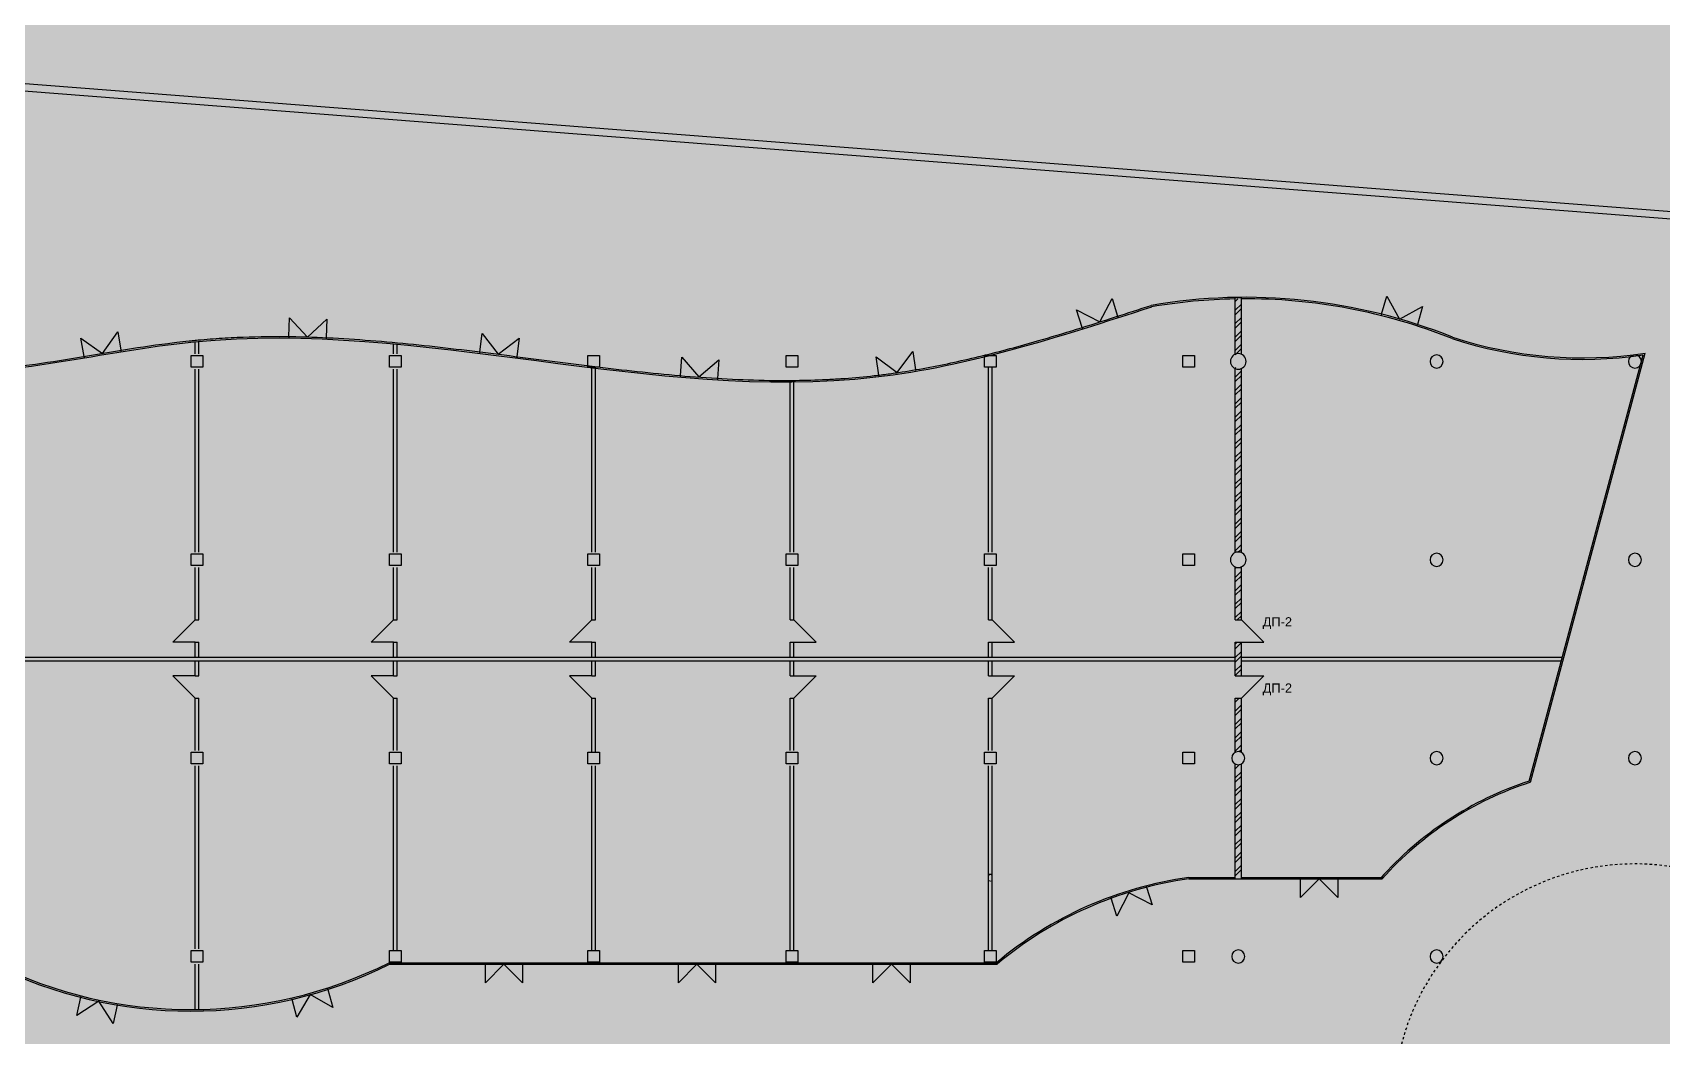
# Model space of a CAD drawing. Header units: metres. Extents: x 183920 to 188551, y 20757 to 23715.
# Drawn here: x 184808.6 to 184874.4, y 20973 to 21013.4 of the extents above; entities that cross this region are included whole.
import ezdxf

# ---------------------------------------------------------------- set-up
doc = ezdxf.new("R2010")
doc.units = ezdxf.units.M
for name, pattern in [('RayonDimensionSideLines', [0.02, 0, -0.02]), ('Style_18', [0]), ('Style_19', [0]), ('Style_2', [0]), ('Style_21', [9.525e-07, 6.35e-07, -3.175e-07]), ('Wall Style 01', [0])]:
    doc.linetypes.add(name, pattern=pattern)
for name, color, linetype, true_color in [('brick', 12, 'Continuous', 0xbd0000), ('COLON', 5, 'Continuous', 0x0000ff), ('DOORS', 8, 'Continuous', 0x414141), ('DRAW', 7, 'Continuous', 0xffffff), ('GKL', 5, 'Continuous', 0x0000ff), ('Glass', 4, 'Continuous', 0x00ffff), ('TEXT', 2, 'Continuous', 0xffff00), ('WALL', 7, 'Continuous', 0x000000), ('Walls', 7, 'Continuous', 0x68db4c), ('Zoning', 7, 'Continuous', 0x47d2e2)]:
    doc.layers.add(name, color=color, linetype=linetype, true_color=true_color)
doc.styles.add('Style_21', font='', dxfattribs={"height": 0.288})
doc.styles.add('Style_9', font='', dxfattribs={"height": 0.3708534375})
doc.styles.get('Style_21').set_extended_font_data('arial')
doc.styles.get('Style_9').set_extended_font_data('arial')
doc.dimstyles.new('Style_1', dxfattribs={"dimtxt": 0.288, "dimasz": 0.002, "dimexe": 0.002, "dimexo": 0, "dimgap": 0.001, "dimtad": 0, "dimtih": 1, "dimtoh": 1, "dimdec": 0, "dimrnd": 1, "dimzin": 0, "dimdsep": 46, "dimtxsty": 'Style_21', "dimcen": 0.09, "dimadec": 0, "dimazin": 0, "dimtfac": 1, "dimtdec": 4, "dimtix": 1, "dimtofl": 0, "dimtmove": 2, "dimatfit": 3, "dimfxl": 1, "dimtolj": 1, "dimtzin": 0, "dimlwd": 5, "dimlwe": 5, "dimarcsym": 0})
pattern_1 = [(45, (-3.600000000000116, 82), (-0.2694076836320746, 0.2694076836320746), []), (45, (-3.420394800000009, 82), (-0.2694076836320746, 0.2694076836320746), [])]

# ---------------------------------------------------------------- blocks, each defined once
blk = doc.blocks.new('AC584E3954')
at = {"layer": 'Glass', "linetype": 'Style_19'}
for points in [[(-0.8850831972660963, -1.234254007406082), (-0.8850831972660963, -1.174254007406082)], [(0.6149168027339037, -1.234254007406082), (0.6149168027339037, -1.984254007406082), (-0.1350831972660962, -1.234254007406082), (-0.8850831972660963, -1.984254007406082), (-0.8850831972660963, -1.234254007406082)], [(0.6149168027339037, -1.234254007406082), (0.6149168027339037, -1.174254007406082)]]:
    blk.add_lwpolyline(points, dxfattribs=at)
blk = doc.blocks.new('*D127')
at = {"layer": 'Defpoints', "color": 0}
for p in [(184847.1996730565, 20979.67089095491), (184847.1996730565, 20979.5003051046), (184847.3496730565, 20979.67089095491)]:
    blk.add_point(p, dxfattribs=at)
at = {"layer": 'GKL', "color": 0, "linetype": 'RayonDimensionSideLines', "lineweight": 5}
for p, q in [((184847.1996730565, 20979.67089095491), (184847.1996730565, 20979.4983051046)), ((184847.3496730565, 20979.67089095491), (184847.3496730565, 20979.4983051046))]:
    blk.add_line(p, q, dxfattribs=at)
at = {"layer": 'GKL', "color": 0, "lineweight": 5}
blk.add_line((184847.3476730565, 20979.5003051046), (184847.2016730566, 20979.5003051046), dxfattribs=at)
at = {"layer": 'GKL', "color": 0}
for points in [[(184847.2016730566, 20979.50063843793), (184847.2016730566, 20979.49997177126), (184847.1996730565, 20979.5003051046)], [(184847.3476730565, 20979.49997177126), (184847.3476730565, 20979.50063843793), (184847.3496730565, 20979.5003051046)]]:
    blk.add_solid(points, dxfattribs=at)
at = {"layer": 'GKL', "color": 0, "insert": (184847.2746730566, 20979.3553051046), "char_height": 0.288, "attachment_point": 5, "rotation": 180, "style": 'Style_21'}
blk.add_mtext('\\A1;0 ', dxfattribs=at)

msp = doc.modelspace()

# ---------------------------------------------------------------- hatches: boundary and pattern name
at = {"layer": 'DRAW'}
h = msp.add_hatch(dxfattribs=at)
h.set_pattern_fill('PATTERN_0', color=256, scale=0.04, style=0, pattern_type=2)
h.set_pattern_definition(pattern_1)
edge = h.paths.add_edge_path(flags=0)
edge.add_arc((184857.5710930341, 20980.31420197451), 22.39675430193244, 90.43853395021537, 91.07814778858251)
edge.add_line((184857.1496730566, 21002.70699118139), (184857.1496730566, 21000.41847150189))
edge.add_arc((184857.2746730566, 21000.18480507297), 0.2649999999998766, 61.85541869148011, 118.14458130852009, ccw=False)
edge.add_line((184857.3996730566, 21000.41847150189), (184857.3996730566, 21002.71030026087))
edge.add_line((184857.3996730566, 21002.71030026087), (184857.3996730566, 21002.71030026087))
h.paths.add_polyline_path([(184857.3996730566, 20988.85980507298), (184857.1496730566, 20988.85980507298), (184857.1496730566, 20987.50980507298), (184857.3996730566, 20987.50980507298), (184857.3996730566, 20988.85980507298)], flags=0)
edge = h.paths.add_edge_path(flags=0)
edge.add_line((184857.3996730566, 20986.60980507298), (184857.1496730566, 20986.60980507298))
edge.add_line((184857.1496730566, 20986.60980507298), (184857.1496730566, 20984.41847150189))
edge.add_arc((184857.2746730566, 20984.18480507297), 0.2649999999998766, 61.85541869148011, 118.14458130852009, ccw=False)
edge.add_line((184857.3996730566, 20984.41847150189), (184857.3996730566, 20986.60980507298))
edge.add_line((184857.3996730566, 20986.60980507298), (184857.3996730566, 20986.60980507298))
edge = h.paths.add_edge_path(flags=0)
edge.add_line((184857.1496730566, 20992.49980507297), (184857.3996730566, 20992.49980507297))
edge.add_line((184857.3996730566, 20992.49980507297), (184857.3996730566, 20999.95113864406))
edge.add_spline(control_points=[(184857.3996730566, 20999.95113864406), (184857.3202946146, 20999.90867509768), (184857.2290514985, 20999.90867509768), (184857.1496730566, 20999.95113864406)], knot_values=[0, 0, 0, 0, 1, 1, 1, 1], degree=3, periodic=0)
edge.add_line((184857.1496730566, 20999.95113864406), (184857.1496730566, 20992.49980507297))
h.paths.add_polyline_path([(184857.3996730566, 20991.86980507297), (184857.1496730566, 20991.86980507297), (184857.1496730566, 20989.75980507298), (184857.3996730566, 20989.75980507298), (184857.3996730566, 20991.86980507297)], flags=0)
h = msp.add_hatch(dxfattribs=at)
h.set_pattern_fill('PATTERN_0', color=256, scale=0.04, style=0, pattern_type=2)
h.set_pattern_definition(pattern_1)
edge = h.paths.add_edge_path(flags=0)
edge.add_arc((184857.2746730566, 20984.18480507297), 0.2650000000002468, 241.85541869068902, 298.1445813076435, ccw=False)
edge.add_line((184857.1496730566, 20983.95113864406), (184857.1496730566, 20979.37487064911))
edge.add_line((184857.1496730566, 20979.37487064911), (184857.3996730566, 20979.37487064911))
edge.add_line((184857.3996730566, 20979.37487064911), (184857.3996730566, 20983.95113864406))
edge.add_line((184857.3996730566, 20983.95113864406), (184857.3996730566, 20983.95113864406))
at = {"layer": 'Walls', "transparency": 33554483}
msp.add_hatch(color=256, dxfattribs=at).paths.add_polyline_path([(184802.782390351, 21011.52181979983), (184802.7823903527, 21011.82272416077), (184977.3447471315, 20998.25825037873), (184977.3447960254, 20997.95734221833), (184803.0823903508, 21011.49850811793), (184802.782390351, 21011.52181979983)], flags=0)
at = {"layer": 'Zoning', "transparency": 33554483}
msp.add_hatch(color=256, dxfattribs=at).paths.add_polyline_path([(184979.7863903792, 20791.04482130507), (184979.4617629582, 21013.51851378724), (184803.8159741289, 21044.01882130582), (184705.1692688792, 21043.36482130507), (184705.2366155375, 20815.82403505755), (184979.7863903792, 20791.04482130507)], flags=0)

# ---------------------------------------------------------------- linework, layer by layer
at = {"layer": 'brick', "linetype": 'Style_19'}
for points in [[(184857.1496730566, 21002.7670017772), (184857.3996730566, 21002.77030201367)], [(184857.1496730566, 21000.47394171887), (184857.1496730566, 21002.7670017772)], [(184857.3996730566, 21000.47394171887), (184857.3996730566, 21002.77030201367)], [(184857.1496730566, 20992.49980507297), (184857.1496730566, 20999.89566842708)], [(184857.3996730566, 20992.49980507297), (184857.3996730566, 20999.89566842708)], [(184857.1496730566, 20992.49980507297), (184857.3996730566, 20992.49980507297)], [(184857.1496730566, 20991.86980507297), (184857.3996730566, 20991.86980507297)], [(184857.1496730566, 20989.75980507298), (184857.1496730566, 20991.86980507297)], [(184857.3996730566, 20989.75980507298), (184857.3996730566, 20991.86980507297)], [(184857.1496730566, 20989.75980507298), (184857.3996730566, 20989.75980507298)], [(184857.1496730566, 20987.50980507298), (184857.1496730566, 20988.85980507298)], [(184857.1496730566, 20988.85980507298), (184857.3996730566, 20988.85980507298)], [(184857.3996730566, 20987.50980507298), (184857.3996730566, 20988.85980507298)], [(184857.1496730566, 20987.50980507298), (184857.3996730566, 20987.50980507298)], [(184857.1496730566, 20986.60980507298), (184857.3996730566, 20986.60980507298)], [(184857.1496730566, 20984.41847150188), (184857.1496730566, 20986.60980507298)], [(184857.3996730566, 20984.41847150189), (184857.3996730566, 20986.60980507298)], [(184857.1496730566, 20979.31487064911), (184857.1496730566, 20983.95113864406)], [(184857.3996730566, 20979.31487064911), (184857.3996730566, 20983.95113864406)], [(184857.1496730566, 20979.31487064911), (184857.3996730566, 20979.31487064911)]]:
    msp.add_lwpolyline(points, dxfattribs=at)
at = {"layer": 'COLON', "linetype": 'Style_2'}
for points in [[(184815.0396730565, 21000.41980507298), (184815.5096730565, 21000.41980507298), (184815.5096730565, 20999.94980507297), (184815.0396730565, 20999.94980507297), (184815.0396730565, 21000.41980507298)], [(184823.0396730565, 21000.41980507298), (184823.5096730565, 21000.41980507298), (184823.5096730565, 20999.94980507297), (184823.0396730565, 20999.94980507297), (184823.0396730565, 21000.41980507298)], [(184831.0396730565, 21000.41980507298), (184831.5096730565, 21000.41980507298), (184831.5096730565, 20999.94980507297), (184831.0396730565, 20999.94980507297), (184831.0396730565, 21000.41980507298)], [(184839.0396730565, 21000.41980507298), (184839.5096730565, 21000.41980507298), (184839.5096730565, 20999.94980507297), (184839.0396730565, 20999.94980507297), (184839.0396730565, 21000.41980507298)], [(184847.0396730565, 21000.41980507298), (184847.5096730565, 21000.41980507298), (184847.5096730565, 20999.94980507297), (184847.0396730565, 20999.94980507297), (184847.0396730565, 21000.41980507298)], [(184855.0396730565, 21000.41980507298), (184855.5096730565, 21000.41980507298), (184855.5096730565, 20999.94980507297), (184855.0396730565, 20999.94980507297), (184855.0396730565, 21000.41980507298)], [(184815.0396730565, 20992.41980507298), (184815.5096730565, 20992.41980507298), (184815.5096730565, 20991.94980507297), (184815.0396730565, 20991.94980507297), (184815.0396730565, 20992.41980507298)], [(184823.0396730565, 20992.41980507298), (184823.5096730565, 20992.41980507298), (184823.5096730565, 20991.94980507297), (184823.0396730565, 20991.94980507297), (184823.0396730565, 20992.41980507298)], [(184831.0396730565, 20992.41980507298), (184831.5096730565, 20992.41980507298), (184831.5096730565, 20991.94980507297), (184831.0396730565, 20991.94980507297), (184831.0396730565, 20992.41980507298)], [(184839.0396730565, 20992.41980507298), (184839.5096730565, 20992.41980507298), (184839.5096730565, 20991.94980507297), (184839.0396730565, 20991.94980507297), (184839.0396730565, 20992.41980507298)], [(184847.0396730565, 20992.41980507298), (184847.5096730565, 20992.41980507298), (184847.5096730565, 20991.94980507297), (184847.0396730565, 20991.94980507297), (184847.0396730565, 20992.41980507298)], [(184855.0396730565, 20992.41980507298), (184855.5096730565, 20992.41980507298), (184855.5096730565, 20991.94980507297), (184855.0396730565, 20991.94980507297), (184855.0396730565, 20992.41980507298)], [(184815.0396730565, 20984.41980507298), (184815.5096730565, 20984.41980507298), (184815.5096730565, 20983.94980507297), (184815.0396730565, 20983.94980507297), (184815.0396730565, 20984.41980507298)], [(184823.0396730565, 20984.41980507298), (184823.5096730565, 20984.41980507298), (184823.5096730565, 20983.94980507297), (184823.0396730565, 20983.94980507297), (184823.0396730565, 20984.41980507298)], [(184831.0396730565, 20984.41980507298), (184831.5096730565, 20984.41980507298), (184831.5096730565, 20983.94980507297), (184831.0396730565, 20983.94980507297), (184831.0396730565, 20984.41980507298)], [(184839.0396730565, 20984.41980507298), (184839.5096730565, 20984.41980507298), (184839.5096730565, 20983.94980507297), (184839.0396730565, 20983.94980507297), (184839.0396730565, 20984.41980507298)], [(184847.0396730565, 20984.41980507298), (184847.5096730565, 20984.41980507298), (184847.5096730565, 20983.94980507297), (184847.0396730565, 20983.94980507297), (184847.0396730565, 20984.41980507298)], [(184855.0396730565, 20984.41980507298), (184855.5096730565, 20984.41980507298), (184855.5096730565, 20983.94980507297), (184855.0396730565, 20983.94980507297), (184855.0396730565, 20984.41980507298)], [(184815.0396730565, 20976.41980507298), (184815.5096730565, 20976.41980507298), (184815.5096730565, 20975.94980507297), (184815.0396730565, 20975.94980507297), (184815.0396730565, 20976.41980507298)], [(184823.0396730565, 20976.41980507298), (184823.5096730565, 20976.41980507298), (184823.5096730565, 20975.94980507297), (184823.0396730565, 20975.94980507297), (184823.0396730565, 20976.41980507298)], [(184831.0396730565, 20976.41980507298), (184831.5096730565, 20976.41980507298), (184831.5096730565, 20975.94980507297), (184831.0396730565, 20975.94980507297), (184831.0396730565, 20976.41980507298)], [(184839.0396730565, 20976.41980507298), (184839.5096730565, 20976.41980507298), (184839.5096730565, 20975.94980507297), (184839.0396730565, 20975.94980507297), (184839.0396730565, 20976.41980507298)], [(184847.0396730565, 20976.41980507298), (184847.5096730565, 20976.41980507298), (184847.5096730565, 20975.94980507297), (184847.0396730565, 20975.94980507297), (184847.0396730565, 20976.41980507298)], [(184855.0396730565, 20976.41980507298), (184855.5096730565, 20976.41980507298), (184855.5096730565, 20975.94980507297), (184855.0396730565, 20975.94980507297), (184855.0396730565, 20976.41980507298)]]:
    msp.add_lwpolyline(points, close=True, dxfattribs=at)
at = {"layer": 'COLON', "linetype": 'Style_18'}
for points in [[(184856.9596730566, 21000.18480507297, 0.9999999999999999), (184857.5896730565, 21000.18480507297, 0.9999999999999999), (184856.9596730566, 21000.18480507297)], [(184856.9596730566, 20992.18480507297, 0.9999999999999999), (184857.5896730565, 20992.18480507297, 0.9999999999999999), (184856.9596730566, 20992.18480507297)]]:
    msp.add_lwpolyline(points, format="xyb", close=True, dxfattribs=at)
at = {"layer": 'COLON', "linetype": 'Style_19'}
for points in [[(184865.0096730565, 21000.18480507297, 0.9999999999999999), (184865.5396730565, 21000.18480507297, 0.9999999999999999), (184865.0096730565, 21000.18480507297)], [(184873.0096730565, 21000.18480507297, 0.9999999999999999), (184873.5396730565, 21000.18480507297, 0.9999999999999999), (184873.0096730565, 21000.18480507297)], [(184865.0096730565, 20992.18480507297, 0.9999999999999999), (184865.5396730565, 20992.18480507297, 0.9999999999999999), (184865.0096730565, 20992.18480507297)], [(184873.0096730565, 20992.18480507297, 0.9999999999999999), (184873.5396730565, 20992.18480507297, 0.9999999999999999), (184873.0096730565, 20992.18480507297)], [(184857.0096730565, 20984.18480507297, 0.9999999999999999), (184857.5396730565, 20984.18480507297, 0.9999999999999999), (184857.0096730565, 20984.18480507297)], [(184865.0096730565, 20984.18480507297, 0.9999999999999999), (184865.5396730565, 20984.18480507297, 0.9999999999999999), (184865.0096730565, 20984.18480507297)], [(184873.0096730565, 20984.18480507297, 0.9999999999999999), (184873.5396730565, 20984.18480507297, 0.9999999999999999), (184873.0096730565, 20984.18480507297)], [(184857.0096730565, 20976.18480507297, 0.9999999999999999), (184857.5396730565, 20976.18480507297, 0.9999999999999999), (184857.0096730565, 20976.18480507297)], [(184865.0096730565, 20976.18480507297, 0.9999999999999999), (184865.5396730565, 20976.18480507297, 0.9999999999999999), (184865.0096730565, 20976.18480507297)]]:
    msp.add_lwpolyline(points, format="xyb", close=True, dxfattribs=at)
at = {"layer": 'DOORS', "linetype": 'Style_19'}
for points in [[(184815.1996730565, 20988.85980507298), (184814.2996730566, 20988.85980507298), (184815.1996730565, 20989.75980507298)], [(184823.1996730565, 20988.85980507298), (184822.2996730566, 20988.85980507298), (184823.1996730565, 20989.75980507298)], [(184831.1996730565, 20988.85980507298), (184830.2996730566, 20988.85980507298), (184831.1996730565, 20989.75980507298)], [(184839.3496730565, 20988.85980507298), (184840.2496730565, 20988.85980507298), (184839.3496730565, 20989.75980507298)], [(184847.3496730565, 20988.85980507298), (184848.2496730565, 20988.85980507298), (184847.3496730565, 20989.75980507298)], [(184857.3996730566, 20988.85980507298), (184858.2996730566, 20988.85980507298), (184857.3996730566, 20989.75980507298)], [(184815.1996730565, 20987.50980507298), (184814.2996730566, 20987.50980507298), (184815.1996730565, 20986.60980507298)], [(184823.1996730565, 20987.50980507298), (184822.2996730566, 20987.50980507298), (184823.1996730565, 20986.60980507298)], [(184831.1996730565, 20987.50980507298), (184830.2996730566, 20987.50980507298), (184831.1996730565, 20986.60980507298)], [(184839.3496730565, 20987.50980507298), (184840.2496730565, 20987.50980507298), (184839.3496730565, 20986.60980507298)], [(184847.3496730565, 20987.50980507298), (184848.2496730565, 20987.50980507298), (184847.3496730565, 20986.60980507298)], [(184857.3996730566, 20987.50980507298), (184858.2996730566, 20987.50980507298), (184857.3996730566, 20986.60980507298)]]:
    msp.add_lwpolyline(points, dxfattribs=at)
at = {"layer": 'GKL', "linetype": 'Style_19'}
for points in [[(184815.1996730565, 21000.49074624379), (184815.1996730565, 21000.98031224413)], [(184815.3496730565, 21000.49074624379), (184815.3496730565, 21000.99446394725)], [(184823.1996730565, 21000.49074624379), (184823.1996730565, 21000.89384469087)], [(184823.3496730565, 21000.49074624379), (184823.3496730565, 21000.87994966947)], [(184815.1996730565, 20992.49074624379), (184815.1996730565, 20999.87886390216)], [(184815.3496730565, 20992.49074624379), (184815.3496730565, 20999.87886390216)], [(184823.1996730565, 20992.49074624379), (184823.1996730565, 20999.87886390216)], [(184823.3496730565, 20992.49074624379), (184823.3496730565, 20999.87886390216)], [(184831.1996730565, 20992.49074624379), (184831.1996730565, 20999.93063977243)], [(184831.3496730565, 20992.49074624379), (184831.3496730565, 20999.93063977243)], [(184847.1996730565, 20992.49074624379), (184847.1996730565, 20999.93063977243)], [(184847.3496730565, 20992.49074624379), (184847.3496730565, 20999.93063977243)], [(184839.1996730565, 20992.49074624379), (184839.1996730565, 20999.35857790369)], [(184839.3496730565, 20992.49074624379), (184839.3496730565, 20999.35984887338)], [(184815.1996730565, 20989.75980507298), (184815.1996730565, 20991.87886390216)], [(184815.3496730565, 20989.75980507298), (184815.3496730565, 20991.87886390216)], [(184823.1996730565, 20989.75980507298), (184823.1996730565, 20991.87886390216)], [(184823.3496730565, 20989.75980507298), (184823.3496730565, 20991.87886390216)], [(184831.1996730565, 20989.75980507298), (184831.1996730565, 20991.87886390216)], [(184831.3496730565, 20989.75980507298), (184831.3496730565, 20991.87886390216)], [(184839.1996730565, 20989.75980507298), (184839.1996730565, 20991.87886390216)], [(184839.3496730565, 20989.75980507298), (184839.3496730565, 20991.87886390216)], [(184847.1996730565, 20989.75980507298), (184847.1996730565, 20991.87886390216)], [(184847.3496730565, 20989.75980507298), (184847.3496730565, 20991.87886390216)], [(184815.1996730565, 20989.75980507298), (184815.3496730565, 20989.75980507298)], [(184823.1996730565, 20989.75980507298), (184823.3496730565, 20989.75980507298)], [(184831.1996730565, 20989.75980507298), (184831.3496730565, 20989.75980507298)], [(184839.1996730565, 20989.75980507298), (184839.3496730565, 20989.75980507298)], [(184847.1996730565, 20989.75980507298), (184847.3496730565, 20989.75980507298)], [(184802.9326067317, 20988.25980507298), (184857.1496730566, 20988.25980507297)], [(184815.1996730565, 20988.25980507298), (184815.1996730565, 20988.85980507298)], [(184815.1996730565, 20988.85980507298), (184815.3496730565, 20988.85980507298)], [(184815.3496730565, 20988.25980507298), (184815.3496730565, 20988.85980507298)], [(184823.1996730565, 20988.25980507298), (184823.1996730565, 20988.85980507298)], [(184823.1996730565, 20988.85980507298), (184823.3496730565, 20988.85980507298)], [(184823.3496730565, 20988.25980507298), (184823.3496730565, 20988.85980507298)], [(184831.1996730565, 20988.85980507298), (184831.3496730565, 20988.85980507298)], [(184831.1996730565, 20988.25980507298), (184831.1996730565, 20988.85980507298)], [(184831.3496730565, 20988.25980507298), (184831.3496730565, 20988.85980507298)], [(184839.1996730565, 20988.25980507298), (184839.1996730565, 20988.85980507298)], [(184839.1996730565, 20988.85980507298), (184839.3496730565, 20988.85980507298)], [(184839.3496730565, 20988.25980507298), (184839.3496730565, 20988.85980507298)], [(184847.1996730565, 20988.25980507297), (184847.1996730565, 20988.85980507298)], [(184847.1996730565, 20988.85980507298), (184847.3496730565, 20988.85980507298)], [(184847.3496730565, 20988.25980507297), (184847.3496730565, 20988.85980507298)], [(184857.3996730566, 20988.25980507297), (184870.349390144, 20988.25980507297)], [(184802.9326067306, 20988.10980507298), (184857.1496730566, 20988.10980507297)], [(184815.1996730565, 20987.50980507298), (184815.1996730565, 20988.10980507297)], [(184815.3496730565, 20987.50980507298), (184815.3496730565, 20988.10980507297)], [(184823.1996730565, 20987.50980507298), (184823.1996730565, 20988.10980507297)], [(184823.3496730565, 20987.50980507298), (184823.3496730565, 20988.10980507297)], [(184831.1996730565, 20987.50980507298), (184831.1996730565, 20988.10980507297)], [(184831.3496730565, 20987.50980507298), (184831.3496730565, 20988.10980507297)], [(184839.1996730565, 20987.50980507298), (184839.1996730565, 20988.10980507297)], [(184839.3496730565, 20987.50980507298), (184839.3496730565, 20988.10980507297)], [(184847.1996730565, 20987.50980507298), (184847.1996730565, 20988.10980507297)], [(184847.3496730565, 20987.50980507298), (184847.3496730565, 20988.10980507297)], [(184857.3996730566, 20988.10980507297), (184870.3092902608, 20988.10980507297)], [(184815.1996730565, 20987.50980507298), (184815.3496730565, 20987.50980507298)], [(184823.1996730565, 20987.50980507298), (184823.3496730565, 20987.50980507298)], [(184831.1996730565, 20987.50980507298), (184831.3496730565, 20987.50980507298)], [(184839.1996730565, 20987.50980507298), (184839.3496730565, 20987.50980507298)], [(184847.1996730565, 20987.50980507298), (184847.3496730565, 20987.50980507298)], [(184815.1996730565, 20986.60980507298), (184815.3496730565, 20986.60980507298)], [(184815.1996730565, 20984.49074624379), (184815.1996730565, 20986.60980507298)], [(184815.3496730565, 20984.49074624379), (184815.3496730565, 20986.60980507298)], [(184823.1996730565, 20984.49074624379), (184823.1996730565, 20986.60980507298)], [(184823.1996730565, 20986.60980507298), (184823.3496730565, 20986.60980507298)], [(184823.3496730565, 20984.49074624379), (184823.3496730565, 20986.60980507298)], [(184831.1996730565, 20986.60980507298), (184831.3496730565, 20986.60980507298)], [(184831.1996730565, 20984.43897037352), (184831.1996730565, 20986.60980507298)], [(184831.3496730565, 20984.43897037352), (184831.3496730565, 20986.60980507298)], [(184839.1996730565, 20984.49074624379), (184839.1996730565, 20986.60980507298)], [(184839.1996730565, 20986.60980507298), (184839.3496730565, 20986.60980507298)], [(184839.3496730565, 20984.49074624379), (184839.3496730565, 20986.60980507298)], [(184847.1996730565, 20984.49074624379), (184847.1996730565, 20986.60980507298)], [(184847.1996730565, 20986.60980507298), (184847.3496730565, 20986.60980507298)], [(184847.3496730565, 20984.49074624379), (184847.3496730565, 20986.60980507298)], [(184815.1996730565, 20976.49074624379), (184815.1996730565, 20983.87886390216)], [(184815.3496730565, 20976.49074624379), (184815.3496730565, 20983.87886390216)], [(184823.1996730565, 20976.43897037352), (184823.1996730565, 20983.87886390216)], [(184823.3496730565, 20976.43897037352), (184823.3496730565, 20983.87886390216)], [(184831.1996730565, 20976.43897037352), (184831.1996730565, 20983.87886390216)], [(184831.3496730565, 20976.43897037352), (184831.3496730565, 20983.87886390216)], [(184839.1996730565, 20976.43897037352), (184839.1996730565, 20983.87886390216)], [(184839.3496730565, 20976.43897037352), (184839.3496730565, 20983.87886390216)], [(184847.1996730565, 20976.43897037352), (184847.1996730565, 20983.87886390216)], [(184847.3496730565, 20976.43897037352), (184847.3496730565, 20983.87886390216)], [(184815.1996730565, 20974.04355934529), (184815.1996730565, 20975.87886390216)], [(184815.3496730565, 20974.0457515239), (184815.3496730565, 20975.87886390216)]]:
    msp.add_lwpolyline(points, dxfattribs=at)
at = {"layer": 'Glass', "linetype": 'Style_19'}
for points in [[(184865.9130890322, 21001.16406807834, 0.1386005326505008), (184853.7651372448, 21002.44609105579)], [(184857.1496730566, 21002.70699118139, 0.0378891426826776), (184853.7753060049, 21002.38695903132)], [(184865.8984599517, 21001.10529534362, 0.09746016109924682), (184857.3996730566, 21002.71030026087)], [(184865.8984599537, 21001.10529534295, 0.1158622796536094), (184873.6073462475, 21000.44670878099)], [(184865.9171014821, 21001.16232597873, 0.1172342618502635), (184873.6889263406, 21000.51955096797)], [(184869.0120855354, 20983.25740418807, 0.1331370207474492), (184862.9934084176, 20979.31487064914)], [(184869.0616292393, 20983.21040915853, 0.1327497226191067), (184863.0737906157, 20979.31487064933)], [(184855.2746730568, 20979.37487064914, 0.1398555352349126), (184847.524673056, 20975.93480507249)], [(184855.2830363699, 20979.31545638323, 0.1402154626211891), (184847.5464513096, 20975.87480507295)], [(184806.9873768853, 20975.87470425809, 0.2357628462954335), (184823.0388315136, 20975.8748050724)], [(184807.0321985932, 20975.91940124482, 0.2356744113908503), (184823.0246730578, 20975.93480507359)]]:
    msp.add_lwpolyline(points, format="xyb", dxfattribs=at)
for points in [[(184869.0120855353, 20983.25740418806), (184873.6073462475, 21000.44670878099)], [(184869.0616292392, 20983.21040915852), (184873.6889263407, 21000.51955096797)], [(184855.2746730566, 20979.37487064911), (184857.1496730566, 20979.37487064911)], [(184855.2811492243, 20979.31487064911), (184863.0737906155, 20979.31487064911)], [(184857.3996730566, 20979.37487064911), (184863.1278117336, 20979.37487064911)], [(184823.0246730566, 20975.93480507297), (184847.5246730566, 20975.93480507297)], [(184823.0388315148, 20975.87480507297), (184847.5466946999, 20975.87480507297)]]:
    msp.add_lwpolyline(points, dxfattribs=at)
at = {"layer": 'Glass'}
for points in [[(184842.6567701073, 20999.55975225408), (184846.4058338586, 20999.99322870712), (184850.0947511361, 21001.1911265854), (184853.7836684132, 21002.38902446492)], [(184852.3205251389, 21001.9787274222), (184852.8020891443, 21002.13336166325), (184853.2835820765, 21002.28971619795), (184853.7651372445, 21002.44609105575)], [(184815.1429708043, 21000.97476518933), (184824.3176443276, 21001.88111653599), (184833.6603767161, 20998.51956596863), (184842.6567701073, 20999.55975225408)], [(184849.1825873255, 21001.01354517662), (184850.229801619, 21001.31559202539), (184851.2753313409, 21001.64310692752), (184852.3205251389, 21001.9787274222)], [(184804.1253894086, 20999.73151255034), (184807.7855336999, 20999.55399886708), (184811.4506424812, 21000.61000597043), (184815.1429708043, 21000.97476518933)], [(184812.1451380533, 21000.62476538909), (184812.7925313122, 21000.72995483215), (184813.4408921923, 21000.82990424237), (184814.0903516141, 21000.91411364421)], [(184814.0903516141, 21000.91411364421), (184814.2111068308, 21000.92977085731), (184814.3319000406, 21000.94488384194), (184814.452732095, 21000.9593849857)], [(184814.452732095, 21000.9593849857), (184814.6188615053, 21000.97932229849), (184814.7850643457, 21000.99810305961), (184814.9513428041, 21001.01555142583)], [(184814.9513428041, 21001.01555142583), (184815.031946867, 21001.02400958224), (184815.1125706382, 21001.03215375936), (184815.1932075135, 21001.03996678669)], [(184815.1932075135, 21001.03996678669), (184815.2738443889, 21001.04777981402), (184815.3544928079, 21001.05526509323), (184815.4351524021, 21001.06242850531)], [(184815.4351524021, 21001.06242850531), (184815.5964715904, 21001.07675532948), (184815.7578354779, 21001.08979468524), (184815.9192411363, 21001.10159362052)], [(184815.9192411363, 21001.10159362052), (184816.2420524532, 21001.1251914911), (184816.5650308312, 21001.14382768414), (184816.8881531295, 21001.15787855196)], [(184816.8881531295, 21001.15787855196), (184817.5343977262, 21001.18598028758), (184818.1812177416, 21001.19574086296), (184818.8284318383, 21001.19016988264)], [(184818.8284318383, 21001.19016988264), (184819.9766503299, 21001.18028644118), (184821.1261084533, 21001.12215006526), (184822.2758171286, 21001.03254584378)], [(184822.2758171286, 21001.03254584378), (184823.4255258039, 21000.9429416223), (184824.5754864415, 21000.82186942445), (184825.7247171107, 21000.68608668479)], [(184846.9443820793, 21000.41377465208), (184847.69162415, 21000.59664513126), (184848.4375317956, 21000.79864964247), (184849.1825873255, 21001.01354517662)], [(184808.2714410587, 21000.01448625775), (184808.9154312584, 21000.09878111094), (184809.5601617181, 21000.19874877555), (184810.2057402057, 21000.30394754108)], [(184810.2057402057, 21000.30394754108), (184810.8513186932, 21000.40914630661), (184811.4977447945, 21000.51957594604), (184812.1451380533, 21000.62476538909)], [(184825.7247171107, 21000.68608668479), (184826.8739477799, 21000.55030394513), (184828.0224490741, 21000.39981045271), (184829.1692313765, 21000.25133913467)], [(184829.1692313765, 21000.25133913467), (184830.316013679, 21000.10286781664), (184831.4610769402, 20999.95641874482), (184832.603419866, 20999.82870152637)], [(184844.6981692825, 20999.92879837872), (184845.448563926, 21000.06716783591), (184846.1971400085, 21000.2309041729), (184846.9443820793, 21000.41377465208)], [(184832.603419866, 20999.82870152637), (184833.7457627917, 20999.70098430791), (184834.8853846241, 20999.59199927079), (184836.0212782371, 20999.51842949949)], [(184836.0212782371, 20999.51842949949), (184837.1571718502, 20999.4448597282), (184838.2893355097, 20999.40670532163), (184839.4167747224, 20999.4206188683)], [(184839.4167747224, 20999.4206188683), (184839.8289877411, 20999.42570592312), (184840.2405694715, 20999.43775297543), (184840.6514725756, 20999.45757301141)], [(184840.6514725756, 20999.45757301141), (184840.8508072469, 20999.4671879798), (184841.0499822272, 20999.47863219869), (184841.2489921984, 20999.49199845508)], [(184841.2489921984, 20999.49199845508), (184841.6470121408, 20999.51873096787), (184842.044371975, 20999.55315163228), (184842.4410299558, 20999.596002649)], [(184842.4410299558, 20999.596002649), (184842.5353516366, 20999.60619223328), (184842.6296320782, 20999.61685945527), (184842.7238763887, 20999.62801116641)], [(184842.7238763887, 20999.62801116641), (184842.8181206992, 20999.63916287756), (184842.9123298365, 20999.65079600738), (184843.0065047762, 20999.66289840932)], [(184843.0065047762, 20999.66289840932), (184843.1948546556, 20999.68710321319), (184843.3830677481, 20999.71318510781), (184843.5711518077, 20999.74104689432)], [(184843.5711518077, 20999.74104689432), (184843.947319927, 20999.79677046734), (184844.3229719608, 20999.85961365013), (184844.6981692825, 20999.92879837872)]]:
    msp.add_open_spline(points, degree=3, dxfattribs=at)
at = {"layer": 'WALL', "linetype": 'Style_21'}
msp.add_lwpolyline([(184883.0096730565, 20970.18480507297, 1), (184863.5396730565, 20970.18480507297, 1), (184883.0096730565, 20970.18480507297)], format="xyb", close=True, dxfattribs=at)
at = {"layer": 'Walls', "linetype": 'Wall Style 01'}
for points in [[(184802.782390351, 21011.52181979983), (184802.7823903527, 21011.82272416077), (184977.3447471315, 20998.25825037873)], [(184803.0823903508, 21011.49850811793), (184977.3447960254, 20997.95734221833)]]:
    msp.add_lwpolyline(points, dxfattribs=at)

# ---------------------------------------------------------------- block references
at = {"layer": 'Glass'}
for p, rotation in [((184851.9371152981, 21000.56254576488), 197.5665270230568), ((184863.3086115551, 21000.73427319163), 163.9848549297866), ((184819.5602889431, 20999.93680129766), 178.3197205740417), ((184811.5223554081, 20999.27047393511), 189.4066995205461), ((184827.1344536117, 20999.26821221261), 172.7559475041239), ((184835.2951968077, 20998.33677537359), 175.8096598972044), ((184843.5558102351, 20998.500393765), 188.2616173798835), ((184852.6247943387, 20979.97326232729), 17.3224725728201), ((184811.7092103904, 20975.55659282994), 347.7995884389537), ((184819.6366581722, 20975.87883824228), 15.2413212052571)]:
    msp.add_blockref('AC584E3954', p, dxfattribs=dict(at, rotation=rotation))
for p in [(184860.6715804625, 20980.54912465652), (184827.7880666211, 20977.10905908038), (184835.573599795, 20977.10905908038), (184843.4182021852, 20977.10905908038)]:
    msp.add_blockref('AC584E3954', p, dxfattribs=at)

# ---------------------------------------------------------------- texts
at = {"layer": 'TEXT', "char_height": 0.3708534375, "width": 1.994980015370881, "attachment_point": 7, "style": 'Style_9'}
for insert in [(184858.2599295878, 20989.38894839941), (184858.2599295878, 20986.71823295422)]:
    msp.add_mtext('ДП-2', dxfattribs=dict(at, insert=insert))

# ---------------------------------------------------------------- dimensions: what is measured, and where the dimension line sits
at = {"layer": 'GKL'}
dim = msp.add_linear_dim(base=(184847.1996730565, 20979.5003051046), p1=(184847.3496730565, 20979.67089095491), p2=(184847.1996730565, 20979.67089095491), angle=180, dimstyle='Style_1', override={"dimpost": ' '}, dxfattribs=at)
dim.commit()
dim.dimension.update_dxf_attribs({"geometry": '*D127', "text_midpoint": (184847.2746730566, 20979.3553051046), "dimtype": 160, "text_rotation": 180})

doc.saveas('drawing.dxf')
